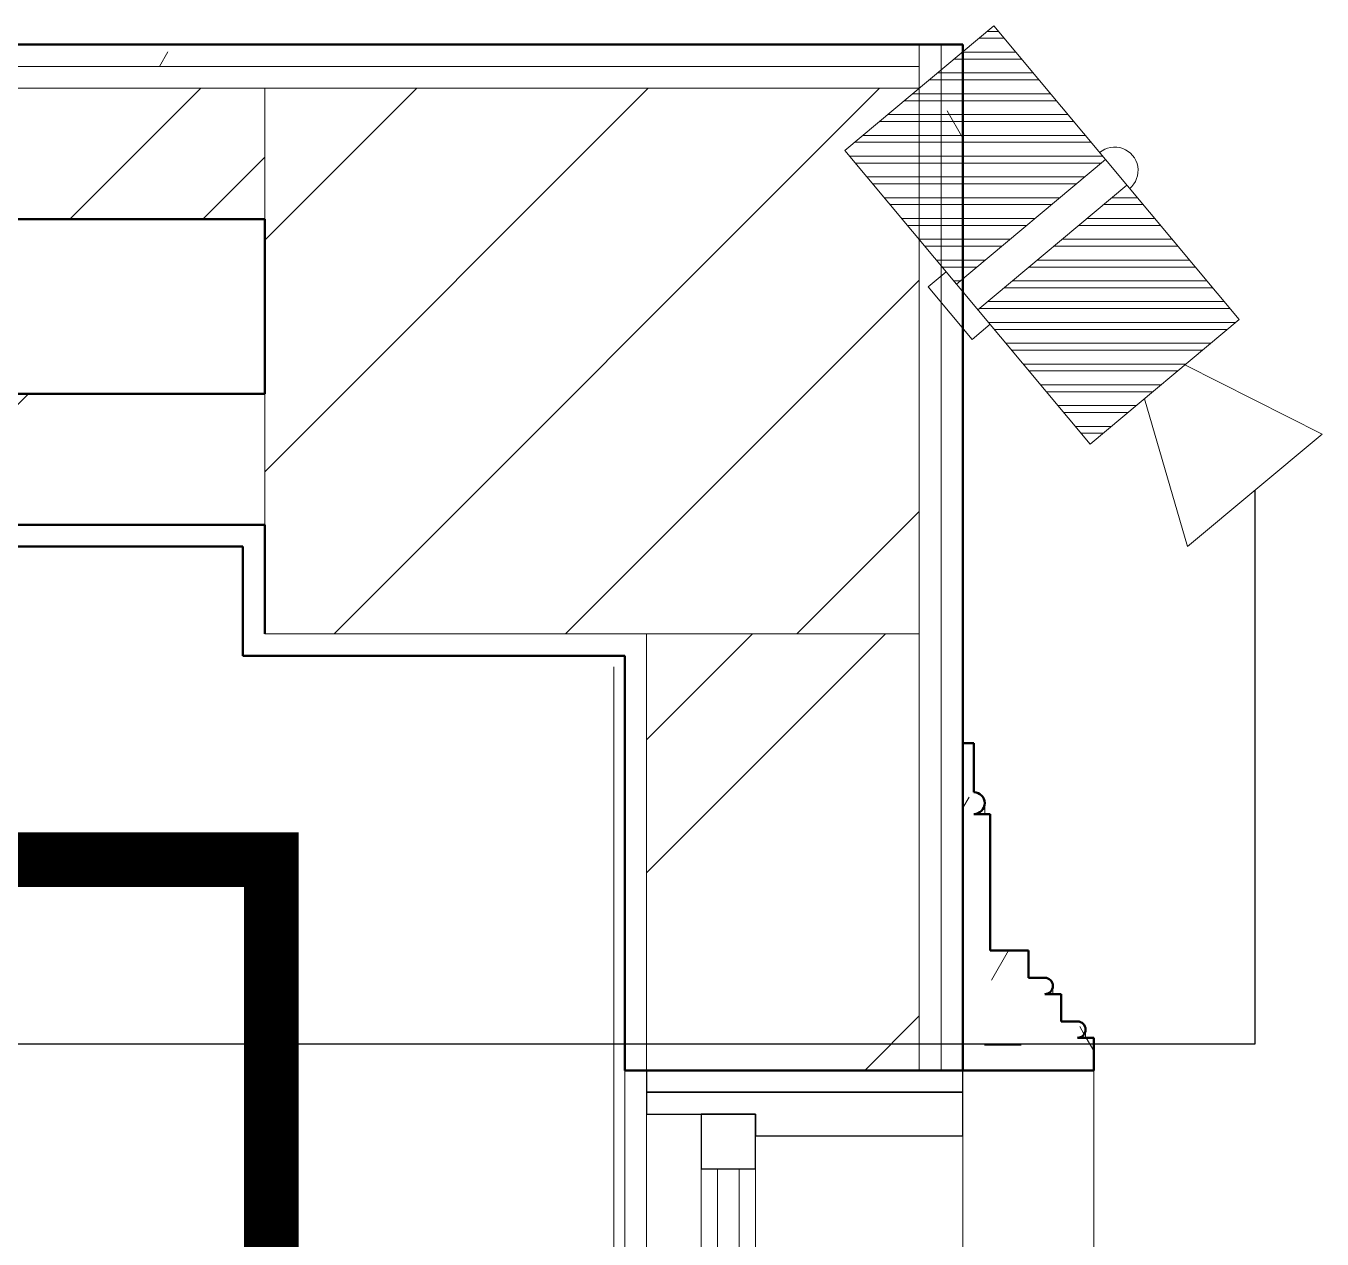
# Model space of a CAD drawing. Header units: millimetres. Extents: x -9358 to 257996, y -67499 to 9117.
# Drawn here: x 50331 to 51519, y -853 to 259 of the extents above; entities that cross this region are included whole.
import ezdxf

# ---------------------------------------------------------------- set-up
doc = ezdxf.new("R2010")
doc.units = ezdxf.units.MM
doc.header["$LTSCALE"] = 1000
for name, color, linetype, lineweight in [('A-COL-RFC', 8, 'Continuous', 18), ('A-COL-RFC-1', 8, 'Continuous', 9), ('A-COL-RFC-2', 8, 'Continuous', 50), ('A-WAL-CLD', 8, 'Continuous', 9), ('A-WAL-CMU', 8, 'Continuous', 50), ('A-WAL-LOW-20', 8, 'Continuous', 18), ('A-WAL-LOW-30', 8, 'Continuous', 18), ('A-WAL-PAT-1', 8, 'Continuous', 9), ('A-WIN', 8, 'Continuous', 9), ('A-WIN-1', 8, 'Continuous', 25), ('A-WIN-2', 8, 'Continuous', 18), ('LC-CAM', 4, 'Continuous', 5)]:
    doc.layers.add(name, color=color, linetype=linetype, lineweight=lineweight)
for name, color, linetype in [('CCTVNET', 6, 'Continuous'), ('F POINT AGN', 7, 'Continuous'), ('Route - rack1', 7, 'Continuous')]:
    doc.layers.add(name, color=color, linetype=linetype)
pattern_1 = [(45, (0, 0), (-251.4472, 251.4472), []), (45, (0, 381), (-251.4472, 251.4472), [])]
pattern_2 = [(0, (0, 0), (812.8, 203.2), [33.528, -576.072, 33.528, -576.072, -3251.2]), (0, (0, 0), (812.8, 203.2), [-1219.2, 33.528, -1185.672, 33.528, -576.072, -1422.4]), (0, (0, 0), (812.8, 203.2), [-3048, 33.528, -372.872, 33.528, -982.472]), (120, (304.8, 101.6), (-582.3764, 602.30545), [33.528, -576.072, 33.528, -576.072, -3251.2]), (120, (304.8, 101.6), (-582.3764, 602.30545), [-1219.2, 33.528, -1185.672, 33.528, -576.072, -1422.4]), (120, (304.8, 101.6), (-582.3764, 602.30545), [-3048, 33.528, -372.872, 33.528, -982.472]), (240, (406.4, 508), (-230.4236, -805.50545), [33.528, -576.072, 33.528, -576.072, -3251.2]), (240, (406.4, 508), (-230.4236, -805.50545), [-1219.2, 33.528, -1185.672, 33.528, -576.072, -1422.4]), (240, (406.4, 508), (-230.4236, -805.50545), [-3048, 33.528, -372.872, 33.528, -982.472])]
pattern_3 = [(180, (51000, -4100), (-406.4, -101.6), [33.528, -271.272, 33.528, -271.272, -1625.6]), (180, (51000, -4100), (-406.4, -101.6), [-609.6, 33.528, -576.072, 33.528, -271.272, -711.2]), (180, (51000, -4100), (-406.4, -101.6), [-1524, 33.528, -169.672, 33.528, -474.472]), (300, (50847.6, -4150.8), (291.18818, -301.15272), [33.528, -271.272, 33.528, -271.272, -1625.6]), (300, (50847.6, -4150.8), (291.18818, -301.15272), [-609.6, 33.528, -576.072, 33.528, -271.272, -711.2]), (300, (50847.6, -4150.8), (291.18818, -301.15272), [-1524, 33.528, -169.672, 33.528, -474.472]), (60, (50796.8, -4354), (115.21182, 402.75272), [33.528, -271.272, 33.528, -271.272, -1625.6]), (60, (50796.8, -4354), (115.21182, 402.75272), [-609.6, 33.528, -576.072, 33.528, -271.272, -711.2]), (60, (50796.8, -4354), (115.21182, 402.75272), [-1524, 33.528, -169.672, 33.528, -474.472])]

# ---------------------------------------------------------------- blocks, each defined once
blk = doc.blocks.new('Sliding_Window_Double - 3000 x 2700-2780647-01-Ground Floor Furniture Plan')
at = {"layer": 'A-WIN'}
for p, q in [((1563.7, 190.6), (859.1, 190.6)), ((859.1, 140.6), (1513.7, 140.6)), ((1513.7, 90.6), (859.1, 90.6)), ((-1336.3, -99.4), (1543.7, -99.4))]:
    blk.add_line(p, q, dxfattribs=at)
at = {"layer": 'A-WIN-1'}
for p, q in [((1583.7, 190.6), (1563.7, 190.6)), ((1563.7, 190.6), (1563.7, 90.6)), ((1583.7, -99.4), (1583.7, 190.6)), ((1603.7, 190.6), (1583.7, 190.6)), ((1583.7, 190.6), (1583.7, -99.4)), ((1563.7, 140.6), (1513.7, 140.6)), ((1513.7, 140.6), (1513.7, 90.6)), ((1563.7, 90.6), (1563.7, 140.6)), ((1513.7, 90.6), (1563.7, 90.6)), ((1563.7, 90.6), (1543.7, 90.6)), ((1543.7, 90.6), (1543.7, -99.4)), ((1543.7, -99.4), (1583.7, -99.4)), ((1583.7, -99.4), (1603.7, -99.4))]:
    blk.add_line(p, q, dxfattribs=at)
at = {"layer": 'A-WIN-2'}
for p, q in [((1513.7, 125.6), (859.1, 125.6)), ((1513.7, 105.6), (1513.7, 125.6)), ((859.1, 105.6), (1513.7, 105.6))]:
    blk.add_line(p, q, dxfattribs=at)
blk = doc.blocks.new('FP_80-01-Ground Floor Furniture Plan')
at = {"layer": 'A-WAL-LOW-20'}
blk.add_line((-302.5, -3580), (-302.5, -3587.5), dxfattribs=at)
blk = doc.blocks.new('FP_81-01-Ground Floor Furniture Plan')
at = {"layer": 'A-WAL-LOW-20'}
blk.add_line((-272.5, -3620), (-272.5, -3627.5), dxfattribs=at)
blk = doc.blocks.new('FP_82-01-Ground Floor Furniture Plan')
at = {"layer": 'A-WAL-LOW-20'}
blk.add_line((-210, -3785), (-210, -3795), dxfattribs=at)
blk = doc.blocks.new('Walls 91 - Walls 78-2780560-01-Ground Floor Furniture Plan')
at = {"layer": 'A-WAL-PAT-1'}
h = blk.add_hatch(dxfattribs=at)
h.set_pattern_fill('FP_140', color=256, style=0, pattern_type=2)
h.set_pattern_definition(pattern_3)
h.paths.add_polyline_path([(-190, -250), (-200, -250), (-200, -295), (-208.7, -300), (-208.7, -310), (-200, -315), (-215, -315), (-215, -440), (-250, -440), (-250, -465), (-265, -465), (-271.5, -468.7), (-271.5, -476.2), (-265, -480), (-280, -480), (-280, -505), (-295, -505), (-301.5, -508.7), (-301.5, -516.2), (-295, -520), (-310, -520), (-310, -550), (-190, -550), (-190, -493.5)], flags=0)
h.paths.add_polyline_path([(-310, -3550), (-310, -3580), (-295, -3580), (-301.5, -3583.8), (-301.5, -3591.3), (-295, -3595), (-280, -3595), (-280, -3620), (-265, -3620), (-271.5, -3623.8), (-271.5, -3631.3), (-265, -3635), (-250, -3635), (-250, -3660), (-215, -3660), (-215, -3785), (-200, -3785), (-208.7, -3790), (-208.7, -3800), (-200, -3805), (-200, -3850), (-190, -3850), (-190, -3550), (-255.9, -3550)], flags=0)
h = blk.add_hatch(dxfattribs=at)
h.set_pattern_fill('FP_140', color=256, style=0, pattern_type=2)
h.set_pattern_definition(pattern_3)
h.paths.add_polyline_path([(-250, -550), (-310, -550), (-310, -3550), (-190, -3550), (-190, -550), (-215, -550)], flags=0)
at = {"layer": 'A-WAL-CMU'}
for p, q in [((-190, -3550), (-310, -3550)), ((-310, -3550), (-310, -3580)), ((-190, -3850), (-190, -3550)), ((-310, -3580), (-295, -3580)), ((-295, -3595), (-280, -3595)), ((-280, -3595), (-280, -3620)), ((-280, -3620), (-265, -3620)), ((-265, -3635), (-250, -3635)), ((-250, -3635), (-250, -3660)), ((-250, -3660), (-215, -3660)), ((-215, -3660), (-215, -3785)), ((-215, -3785), (-200, -3785)), ((-200, -3805), (-200, -3850)), ((-200, -3850), (-190, -3850))]:
    blk.add_line(p, q, dxfattribs=at)
for centre, radius in [((-295, -3587.5), 7.5), ((-265, -3627.5), 7.5), ((-200, -3795), 10)]:
    blk.add_arc(centre, radius, 90, 270, dxfattribs=at)
at = {"layer": 'A-WAL-LOW-20'}
blk.add_line((-310, -3550), (-310, -550), dxfattribs=at)
for points in [[(-295, -3580), (-295.7, -3580), (-296.6, -3580.1), (-297.9, -3580.6), (-298.8, -3581), (-299.4, -3581.4), (-299.9, -3581.9), (-300.4, -3582.3), (-301, -3582.9), (-301.4, -3583.6), (-301.7, -3584.2), (-301.9, -3584.6), (-302.1, -3585.1), (-302.2, -3585.6), (-302.4, -3586), (-302.4, -3586.5), (-302.5, -3587), (-302.5, -3587.5), (-302.5, -3588), (-302.4, -3588.5), (-302.4, -3589), (-302.2, -3589.4), (-302.1, -3589.9), (-301.9, -3590.4), (-301.7, -3590.8), (-301.5, -3591.3), (-301.2, -3591.7), (-300.9, -3592.2), (-300.4, -3592.7), (-299.9, -3593.1), (-299.4, -3593.6), (-298.8, -3594), (-297.9, -3594.4), (-296.6, -3594.9), (-295.7, -3595), (-295, -3595)], [(-265, -3620), (-265.7, -3620), (-266.6, -3620.1), (-267.9, -3620.6), (-268.8, -3621), (-269.4, -3621.4), (-269.9, -3621.9), (-270.4, -3622.3), (-271, -3622.9), (-271.4, -3623.6), (-271.7, -3624.2), (-271.9, -3624.6), (-272.1, -3625.1), (-272.2, -3625.6), (-272.4, -3626), (-272.4, -3626.5), (-272.5, -3627), (-272.5, -3627.5), (-272.5, -3628), (-272.4, -3628.5), (-272.4, -3629), (-272.2, -3629.4), (-272.1, -3629.9), (-271.9, -3630.4), (-271.7, -3630.8), (-271.5, -3631.3), (-271.2, -3631.7), (-270.9, -3632.2), (-270.4, -3632.7), (-269.9, -3633.1), (-269.4, -3633.6), (-268.8, -3634), (-267.9, -3634.4), (-266.6, -3634.9), (-265.7, -3635), (-265, -3635)], [(-200, -3785), (-200.9, -3785), (-202.2, -3785.2), (-203.8, -3785.7), (-205, -3786.3), (-205.9, -3786.9), (-206.6, -3787.5), (-207.2, -3788.1), (-208, -3788.9), (-208.6, -3789.8), (-209, -3790.6), (-209.2, -3791.2), (-209.5, -3791.8), (-209.7, -3792.4), (-209.8, -3793), (-209.9, -3793.7), (-210, -3794.3), (-210, -3795), (-210, -3795.7), (-209.9, -3796.3), (-209.8, -3797), (-209.7, -3797.6), (-209.5, -3798.2), (-209.2, -3798.8), (-209, -3799.4), (-208.7, -3800), (-208.3, -3800.6), (-207.8, -3801.3), (-207.2, -3801.9), (-206.6, -3802.5), (-205.9, -3803.1), (-205, -3803.7), (-203.8, -3804.3), (-202.2, -3804.8), (-200.9, -3805), (-200, -3805)]]:
    blk.add_open_spline(points, degree=3, knots=[0, 0, 0, 0, 0.083333, 0.125, 0.166667, 0.208333, 0.229167, 0.25, 0.291667, 0.333333, 0.354167, 0.375, 0.395833, 0.416667, 0.4375, 0.458333, 0.479167, 0.5, 0.520833, 0.541667, 0.5625, 0.583333, 0.604167, 0.625, 0.645833, 0.666667, 0.6875, 0.708333, 0.75, 0.770833, 0.791667, 0.833333, 0.875, 0.916667, 1, 1, 1, 1], dxfattribs=at)
for name in ['FP_82-01-Ground Floor Furniture Plan', 'FP_81-01-Ground Floor Furniture Plan', 'FP_80-01-Ground Floor Furniture Plan']:
    blk.add_blockref(name, (0, 0), dxfattribs=at)
blk = doc.blocks.new('G')
at = {"layer": 'A-COL-RFC-1'}
h = blk.add_hatch(dxfattribs=at)
h.set_pattern_fill('FP_4', color=256, style=0, pattern_type=2)
h.set_pattern_definition([(45, (0, 0), (-106.066, 106.066), [])])
h.paths.add_polyline_path([(50764.3, -150), (51150, -150), (51150, 350), (50550, 350), (50550, -150)], flags=0)
at = {"layer": 'A-WAL-PAT-1'}
h = blk.add_hatch(dxfattribs=at)
h.set_pattern_fill('FP_2', color=256, style=0, pattern_type=2)
h.set_pattern_definition(pattern_2)
h.paths.add_polyline_path([(48520, 370), (51150, 370), (51150, 390), (48380, 390), (48380, 370), (48400, 370)], flags=0)
h = blk.add_hatch(dxfattribs=at)
h.set_pattern_fill('FP_2', color=256, style=0, pattern_type=2)
h.set_pattern_definition(pattern_2)
h.paths.add_polyline_path([(51190, -550), (51190, 390), (51170, 390), (51170, -550)], flags=0)
h = blk.add_hatch(dxfattribs=at)
h.set_pattern_fill('FP_1', color=256, style=0, pattern_type=2)
h.set_pattern_definition(pattern_1)
h.paths.add_polyline_path([(50550, 230), (50550, 350), (48520, 350), (48520, 230), (50272.7, 230)], flags=0)
h = blk.add_hatch(dxfattribs=at)
h.set_pattern_fill('FP_1', color=256, style=0, pattern_type=2)
h.set_pattern_definition(pattern_1)
h.paths.add_polyline_path([(50550, -50), (50550, 70), (48400, 70), (48400, -50), (50272.7, -50)], flags=0)
h = blk.add_hatch(dxfattribs=at)
h.set_pattern_fill('FP_2', color=256, style=0, pattern_type=2)
h.set_pattern_definition(pattern_2)
h.paths.add_polyline_path([(45200, -70), (45200, -50), (45140, -50), (45140, -70)], flags=0)
h.paths.add_polyline_path([(48400, -70), (50550, -70), (50550, -50), (48400, -50)], flags=0)
h = blk.add_hatch(dxfattribs=at)
h.set_pattern_fill('FP_1', color=256, style=0, pattern_type=2)
h.set_pattern_definition(pattern_1)
h.paths.add_polyline_path([(50900, -550), (51150, -550), (51150, -150), (50900, -150), (50900, -354.2)], flags=0)
h = blk.add_hatch(dxfattribs=at)
h.set_pattern_fill('FP_2', color=256, style=0, pattern_type=2)
h.set_pattern_definition(pattern_2)
h.paths.add_polyline_path([(50900, -7945), (50900, -7650), (50880, -7650), (50880, -7945)], flags=0)
h.paths.add_polyline_path([(50900, -4588), (50900, -3550), (50880, -3550), (50880, -4588)], flags=0)
h.paths.add_polyline_path([(50900, -550), (50900, -170), (50880, -170), (50880, -550)], flags=0)
at = {"layer": 'A-COL-RFC'}
for p, q in [((51150, 350), (50550, 350)), ((50550, 350), (50550, 230)), ((51150, 230), (51150, 350)), ((51150, -150), (51150, 230)), ((50550, 70), (50550, -50)), ((50550, -150), (50900, -150)), ((50900, -150), (51150, -150))]:
    blk.add_line(p, q, dxfattribs=at)
at = {"layer": 'A-COL-RFC-2'}
for p, q in [((50550, 230), (50550, 70)), ((50550, -50), (50550, -150))]:
    blk.add_line(p, q, dxfattribs=at)
at = {"layer": 'A-WAL-CLD'}
for p, q in [((51150, 390), (51150, 350)), ((51170, 390), (51170, -550)), ((48380, 370), (51150, 370)), ((48400, 350), (50550, 350)), ((50900, -150), (50550, -150)), ((50900, -550), (50900, -150)), ((51150, -150), (51150, -550))]:
    blk.add_line(p, q, dxfattribs=at)
at = {"layer": 'A-WAL-CMU'}
for p, q in [((51190, 390), (48360, 390)), ((51190, -550), (51190, 390)), ((48520, 230), (50550, 230)), ((50550, 70), (48520, 70)), ((48400, -50), (50550, -50)), ((50550, -150), (50550, -50)), ((48400, -70), (50530, -70)), ((50530, -70), (50530, -170)), ((50530, -170), (50880, -170)), ((50880, -170), (50880, -550)), ((50880, -550), (51190, -550))]:
    blk.add_line(p, q, dxfattribs=at)
at = {"layer": 'A-WAL-LOW-30'}
for p, q in [((50550, 230), (50550, 350)), ((50550, 350), (51150, 350)), ((51150, 230), (51150, -150)), ((50550, -50), (50550, 70)), ((51150, -150), (50900, -150)), ((50870, -4560), (50870, -180)), ((50880, -3550), (50880, -550))]:
    blk.add_line(p, q, dxfattribs=at)
at = {"layer": 'A-WAL-LOW-20', "rotation": 180}
blk.add_blockref('Walls 91 - Walls 78-2780560-01-Ground Floor Furniture Plan', (51000, -4100), dxfattribs=at)
at = {"layer": 'A-WIN', "rotation": 89.99999999999935}
blk.add_blockref('Sliding_Window_Double - 3000 x 2700-2780647-01-Ground Floor Furniture Plan', (51090.6, -2153.7), dxfattribs=at)
blk = doc.blocks.new('CAM 2')
at = {"layer": 'LC-CAM'}
h = blk.add_hatch(dxfattribs=at)
h.set_pattern_fill('ANSI32', color=3, scale=2, angle=45)
h.paths.add_polyline_path([(53330.6, -56687.2), (53453.7, -56790.2), (53567.9, -56653.6), (53444.8, -56550.7)], flags=17)
h.paths.add_polyline_path([(53477.3, -56809.9), (53599.7, -56912.2), (53713.8, -56775.6), (53591.5, -56673.3)])
at = {"layer": 'LC-CAM', "color": 3}
for p, q in [((53339.8, -56474.6), (53236.7, -56598)), ((53403.2, -56600.4), (53339.8, -56474.6)), ((53236.7, -56598), (53372.1, -56637.3)), ((53567.9, -56653.6), (53453.7, -56790.2)), ((53591.5, -56673.3), (53477.3, -56809.9)), ((53426.6, -56795.5), (53440.4, -56779)), ((53474.7, -56835.6), (53426.6, -56795.5)), ((53474.7, -56835.6), (53488.4, -56819.2))]:
    blk.add_line(p, q, dxfattribs=at)
blk.add_lwpolyline([(53444.8, -56550.7), (53330.6, -56687.2), (53599.7, -56912.2), (53713.8, -56775.6)], close=True, dxfattribs=at)
blk.add_arc((53581.3, -56664.8), 21.5, 320.1045, 140.1045, dxfattribs=at)
blk = doc.blocks.new('RACK1 - ROUTE')
at = {"layer": 'F POINT AGN', "color": 1, "const_width": 50}
blk.add_lwpolyline([(43298, -19427), (43298, -13613), (45115, -13613), (45115, -16057), (50135, -16057), (50135, -13306), (43489, -13306), (43489, -7772), (50187, -7772), (50187, -5039), (48109, -5039), (48109, -4392), (50556, -4392), (50556, -505), (46216, -505), (46216, -4352), (44232, -4352), (44232, -7128), (40761, -7128)], dxfattribs=at)

msp = doc.modelspace()

# ---------------------------------------------------------------- block references
msp.add_blockref('G', (0, -148.1))

# ---------------------------------------------------------------- next in the draw order: linework, layer by layer
at = {"layer": 'CCTVNET', "color": 3}
msp.add_lwpolyline([(51457.6, -166.6), (51457.6, -674.1), (47890, -674.1), (47890, -7919.1), (42480.6, -7919.1), (42459.5, -12365.3)], dxfattribs=at)

# ---------------------------------------------------------------- next in the draw order: block references
at = {"layer": 'CCTVNET', "color": 3, "xscale": -1, "rotation": 270}
msp.add_blockref('CAM 2', (107993.9, -53454.8), dxfattribs=at)
at = {"layer": 'Route - rack1', "color": 1}
msp.add_blockref('RACK1 - ROUTE', (0, 0), dxfattribs=at)

doc.saveas('drawing.dxf')
